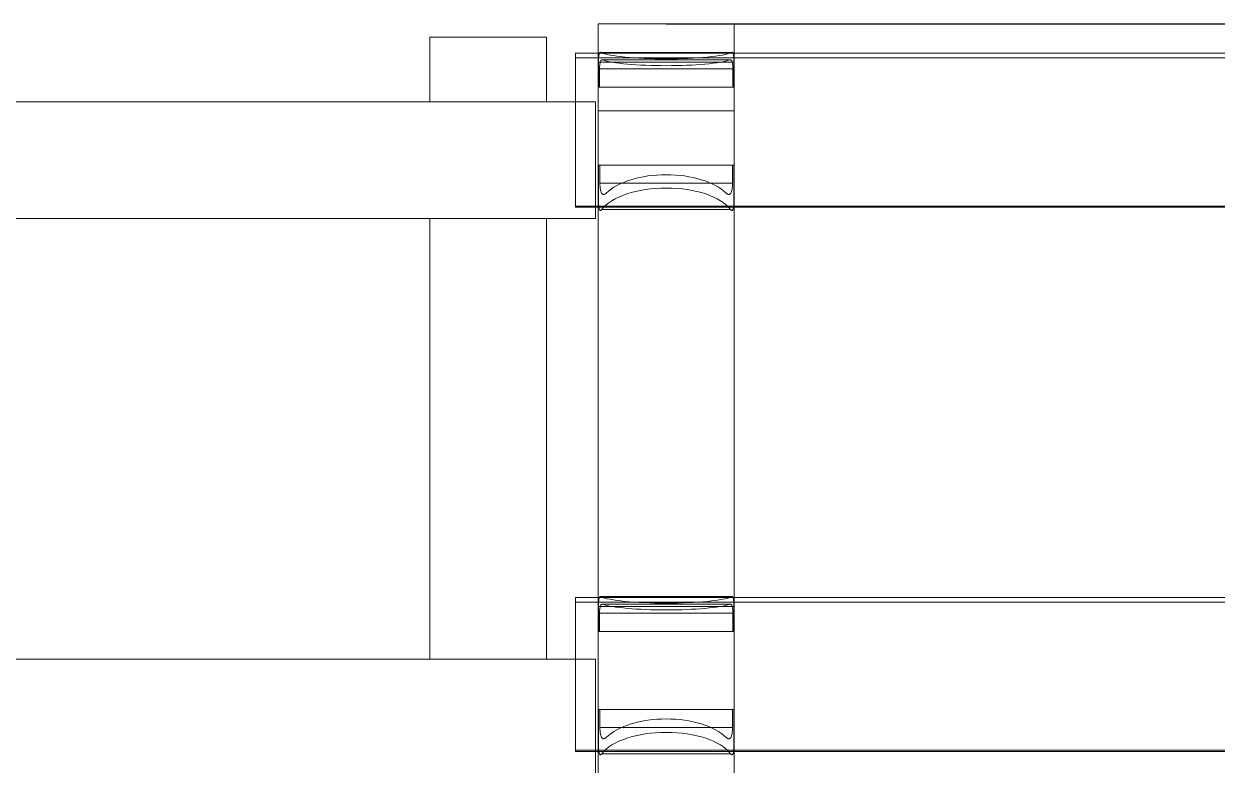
# Model space of a CAD drawing. Header units: millimetres. Extents: x -241391 to 8718866, y 0 to 143518.
# Drawn here: x -209439.7 to -209176.7, y 116908.1 to 117071.5 of the extents above; entities that cross this region are included whole.
import ezdxf

# ---------------------------------------------------------------- set-up
doc = ezdxf.new("R2010")
doc.units = ezdxf.units.MM
doc.header["$MEASUREMENT"] = 0
doc.layers.add('ТХ_пищеблок', color=30, linetype='Continuous', lineweight=20)
doc.layers.add('ТХ_привязка ТХ', color=7, linetype='Continuous', true_color=0x163d5c)

msp = doc.modelspace()

# ---------------------------------------------------------------- linework, layer by layer
at = {"layer": 'ТХ_пищеблок', "color": 230, "extrusion": (-1, 2.44929e-16, 3.40358e-28)}
for p, q in [((-209313.12, 116721.5, -147.22), (-209313.12, 117071.5, -147.22)), ((-209313.12, 117071.5, -147.22), (-209313.12, 117071.5, -182.5)), ((-209313.12, 117052.33, -203.42), (-209313.12, 116741.09, -230.66))]:
    msp.add_line(p, q, dxfattribs=at)
at = {"layer": 'ТХ_пищеблок', "color": 230}
for p, q in [((-209313.12, 116721.5, -147.22), (-209313.12, 117071.5, -147.22)), ((-209313.12, 117071.5, -182.5), (-209283.12, 117071.5, -182.5)), ((-209313.12, 117071.5, -917.22), (-209283.12, 117071.5, -917.22)), ((-209313.12, 117065.03, -917.22), (-209313.12, 117071.5, -917.22)), ((-209283.12, 117071.5, -147.22), (-209283.12, 116721.5, -147.22)), ((-209283.12, 117071.5, -917.22), (-209283.12, 117065.03, -917.22)), ((-209318.12, 117065.03, -917.22), (-207818.12, 117065.03, -917.22)), ((-209318.12, 117031.1, -917.22), (-209318.12, 117065.03, -917.22)), ((-209318.12, 117065.01, -143.47), (-207818.12, 117065.01, -143.47)), ((-209318.12, 117064.02, -143.6), (-207818.12, 117064.02, -143.6)), ((-209312.57, 117065.21, -143.19), (-209283.68, 117065.21, -143.19)), ((-209284.18, 117065.01, -917.22), (-207852.06, 117065.01, -917.22)), ((-209318.12, 117063.03, -144.72), (-209318.12, 117059.01, -144.72)), ((-209313.05, 117063.03, -145.72), (-209283.2, 117063.03, -145.72)), ((-209313.05, 117063.03, -145.72), (-209313.05, 117057.51, -145.72)), ((-209313.05, 117063.03, -145.72), (-209283.2, 117063.03, -145.72)), ((-209313.05, 117063.03, -145.72), (-209313.05, 117057.51, -145.72)), ((-209312.82, 117061.55, -144.22), (-209283.43, 117061.55, -144.22)), ((-209312.82, 117057.51, -144.22), (-209312.82, 117061.55, -144.22)), ((-209312.17, 117063.54, -141.97), (-209284.07, 117063.54, -141.97)), ((-209283.43, 117061.55, -144.22), (-209283.43, 117057.51, -144.22)), ((-209283.2, 117057.51, -145.72), (-209283.2, 117063.03, -145.72)), ((-209283.2, 117057.51, -145.72), (-209283.2, 117063.03, -145.72)), ((-209313.05, 117057.51, -145.72), (-209283.2, 117057.51, -145.72)), ((-209313.12, 117052.33, -203.42), (-209283.12, 117052.33, -203.42)), ((-209313.05, 117040.32, -145.72), (-209283.2, 117040.32, -145.72)), ((-209313.05, 117040.32, -145.72), (-209313.05, 117033.1, -145.72)), ((-209313.05, 117040.32, -145.72), (-209313.05, 117033.1, -145.72)), ((-209312.73, 117036.38, -143.82), (-209312.73, 117040.32, -143.82)), ((-209283.51, 117040.32, -143.82), (-209283.51, 117036.38, -143.82)), ((-209283.2, 117033.1, -145.72), (-209283.2, 117040.32, -145.72)), ((-209283.2, 117033.1, -145.72), (-209283.2, 117040.32, -145.72)), ((-209318.12, 117037.53, -144.72), (-209318.12, 117033.1, -144.72)), ((-209312.73, 117036.38, -143.82), (-209283.51, 117036.38, -143.82)), ((-209318.12, 117031.33, -142.81), (-207818.12, 117031.33, -142.81)), ((-209318.12, 117031.1, -917.22), (-207818.12, 117031.1, -917.22)), ((-209313.12, 116945.03, -917.22), (-209313.12, 117031.1, -917.22)), ((-209312.29, 117030.58, -142.31), (-209283.95, 117030.58, -142.31)), ((-209283.12, 117031.1, -917.22), (-209283.12, 116945.03, -917.22)), ((-209318.12, 116945.03, -917.22), (-207818.12, 116945.03, -917.22)), ((-209318.12, 116945.03, -917.22), (-209318.12, 116911.1, -917.22)), ((-209318.12, 116945.01, -143.47), (-207818.12, 116945.01, -143.47)), ((-209318.12, 116944.02, -143.6), (-207818.12, 116944.02, -143.6)), ((-209318.12, 116943.03, -144.72), (-209318.12, 116939.01, -144.72)), ((-209313.05, 116943.03, -145.72), (-209283.2, 116943.03, -145.72)), ((-209313.05, 116943.03, -145.72), (-209313.05, 116937.51, -145.72)), ((-209313.05, 116943.03, -145.72), (-209283.2, 116943.03, -145.72)), ((-209313.05, 116943.03, -145.72), (-209313.05, 116937.51, -145.72)), ((-209312.57, 116945.21, -143.19), (-209283.68, 116945.21, -143.19)), ((-209312.17, 116943.54, -141.97), (-209284.07, 116943.54, -141.97)), ((-209284.18, 116945.01, -917.22), (-207852.06, 116945.01, -917.22)), ((-209283.2, 116937.51, -145.72), (-209283.2, 116943.03, -145.72)), ((-209283.2, 116937.51, -145.72), (-209283.2, 116943.03, -145.72)), ((-209312.82, 116941.55, -144.22), (-209283.43, 116941.55, -144.22)), ((-209312.82, 116937.51, -144.22), (-209312.82, 116941.55, -144.22)), ((-209283.43, 116941.55, -144.22), (-209283.43, 116937.51, -144.22)), ((-209313.05, 116937.51, -145.72), (-209283.2, 116937.51, -145.72)), ((-209313.05, 116920.32, -145.72), (-209283.2, 116920.32, -145.72)), ((-209313.05, 116920.32, -145.72), (-209313.05, 116913.1, -145.72)), ((-209313.05, 116920.32, -145.72), (-209313.05, 116913.1, -145.72)), ((-209312.73, 116916.38, -143.82), (-209312.73, 116920.32, -143.82)), ((-209283.51, 116920.32, -143.82), (-209283.51, 116916.38, -143.82)), ((-209283.2, 116913.1, -145.72), (-209283.2, 116920.32, -145.72)), ((-209283.2, 116913.1, -145.72), (-209283.2, 116920.32, -145.72)), ((-209318.12, 116917.53, -144.72), (-209318.12, 116913.1, -144.72)), ((-209312.73, 116916.38, -143.82), (-209283.51, 116916.38, -143.82)), ((-209318.12, 116911.33, -142.81), (-207818.12, 116911.33, -142.81)), ((-209318.12, 116911.1, -917.22), (-207818.12, 116911.1, -917.22)), ((-209313.12, 116825.03, -917.22), (-209313.12, 116911.1, -917.22)), ((-209283.12, 116911.1, -917.22), (-209283.12, 116825.03, -917.22)), ((-209312.29, 116910.58, -142.31), (-209283.95, 116910.58, -142.31))]:
    msp.add_line(p, q, dxfattribs=at)
at = {"layer": 'ТХ_пищеблок', "color": 230, "extrusion": (2.44929e-16, 1, 0)}
for p, q in [((-209313.12, 117071.5, -182.5), (-209283.12, 117071.5, -182.5)), ((-209313.12, 117071.5, -147.22), (-209313.12, 117071.5, -182.5)), ((-209283.12, 117071.5, -182.5), (-209283.12, 117071.5, -147.22)), ((-209313.05, 117057.51, -145.72), (-209283.2, 117057.51, -145.72)), ((-209312.82, 117057.51, -144.22), (-209283.43, 117057.51, -144.22)), ((-209318.12, 117037.53, -145.72), (-209318.12, 117037.53, -144.72)), ((-209313.05, 116937.51, -145.72), (-209283.2, 116937.51, -145.72)), ((-209312.82, 116937.51, -144.22), (-209283.43, 116937.51, -144.22)), ((-209318.12, 116917.53, -145.72), (-209318.12, 116917.53, -144.72))]:
    msp.add_line(p, q, dxfattribs=at)
at = {"layer": 'ТХ_пищеблок', "color": 230, "extrusion": (1, -2.44929e-16, -7.99494e-29)}
for p, q in [((-209283.12, 117071.5, -147.22), (-209283.12, 116721.5, -147.22)), ((-209283.12, 117071.5, -182.5), (-209283.12, 117071.5, -147.22)), ((-209283.12, 116741.09, -230.66), (-209283.12, 117052.33, -203.42))]:
    msp.add_line(p, q, dxfattribs=at)
at = {"layer": 'ТХ_пищеблок', "color": 230, "extrusion": (2.42891e-16, 0.991677, 0.128754)}
for p, q in [((-209318.12, 117065.01, -143.47), (-209318.12, 117062.91, -127.24)), ((-209318.12, 117065.01, -143.47), (-207818.12, 117065.01, -143.47)), ((-209318.12, 116945.01, -143.47), (-209318.12, 116942.91, -127.24)), ((-209318.12, 116945.01, -143.47), (-207818.12, 116945.01, -143.47))]:
    msp.add_line(p, q, dxfattribs=at)
at = {"layer": 'ТХ_пищеблок', "color": 230, "extrusion": (-1, 2.44929e-16, -2.35147e-27)}
for p, q in [((-209318.12, 117065.01, -143.47), (-209318.12, 117062.91, -127.24)), ((-209318.12, 117061.91, -127.37), (-209318.12, 117064.02, -143.6)), ((-209318.12, 117059.01, -145.72), (-209318.12, 117063.03, -145.72)), ((-209318.12, 117063.03, -144.72), (-209318.12, 117059.01, -144.72)), ((-209318.12, 117059.01, -144.72), (-209318.12, 117059.01, -145.72)), ((-209318.12, 117032.21, -143.27), (-209318.12, 117042.16, -123.92)), ((-209318.12, 117041.28, -123.46), (-209318.12, 117031.33, -142.81)), ((-209318.12, 117033.1, -145.72), (-209318.12, 117037.53, -145.72)), ((-209318.12, 117037.53, -145.72), (-209318.12, 117037.53, -144.72)), ((-209318.12, 117037.53, -144.72), (-209318.12, 117033.1, -144.72))]:
    msp.add_line(p, q, dxfattribs=at)
at = {"layer": 'ТХ_пищеблок', "color": 230, "extrusion": (-2.42891e-16, -0.991677, -0.128754)}
for p, q in [((-209318.12, 117064.02, -143.6), (-207818.12, 117064.02, -143.6)), ((-209318.12, 117061.91, -127.37), (-209318.12, 117064.02, -143.6)), ((-209318.12, 116944.02, -143.6), (-207818.12, 116944.02, -143.6)), ((-209318.12, 116941.91, -127.37), (-209318.12, 116944.02, -143.6))]:
    msp.add_line(p, q, dxfattribs=at)
at = {"layer": 'ТХ_пищеблок', "color": 230, "extrusion": (-2.42893e-16, -0.991687, -0.128676)}
for p, q in [((-209312.57, 117065.21, -143.19), (-209283.68, 117065.21, -143.19)), ((-209312.57, 116945.21, -143.19), (-209283.68, 116945.21, -143.19))]:
    msp.add_line(p, q, dxfattribs=at)
at = {"layer": 'ТХ_пищеблок', "color": 230, "extrusion": (0, 0, -1)}
for p, q in [((-209318.12, 117059.01, -145.72), (-209318.12, 117063.03, -145.72)), ((-209312.82, 117057.51, -144.22), (-209312.82, 117061.55, -144.22)), ((-209312.82, 117061.55, -144.22), (-209283.43, 117061.55, -144.22)), ((-209283.43, 117061.55, -144.22), (-209283.43, 117057.51, -144.22)), ((-209312.82, 117057.51, -144.22), (-209283.43, 117057.51, -144.22)), ((-209312.73, 117036.38, -143.82), (-209312.73, 117040.32, -143.82)), ((-209312.73, 117040.32, -143.82), (-209283.51, 117040.32, -143.82)), ((-209283.51, 117040.32, -143.82), (-209283.51, 117036.38, -143.82)), ((-209312.73, 117036.38, -143.82), (-209283.51, 117036.38, -143.82)), ((-209318.12, 116939.01, -145.72), (-209318.12, 116943.03, -145.72)), ((-209312.82, 116937.51, -144.22), (-209312.82, 116941.55, -144.22)), ((-209312.82, 116941.55, -144.22), (-209283.43, 116941.55, -144.22)), ((-209283.43, 116941.55, -144.22), (-209283.43, 116937.51, -144.22)), ((-209312.82, 116937.51, -144.22), (-209283.43, 116937.51, -144.22)), ((-209312.73, 116916.38, -143.82), (-209312.73, 116920.32, -143.82)), ((-209312.73, 116920.32, -143.82), (-209283.51, 116920.32, -143.82)), ((-209283.51, 116920.32, -143.82), (-209283.51, 116916.38, -143.82)), ((-209312.73, 116916.38, -143.82), (-209283.51, 116916.38, -143.82))]:
    msp.add_line(p, q, dxfattribs=at)
at = {"layer": 'ТХ_пищеблок', "color": 230, "extrusion": (2.42898e-16, 0.991708, 0.128509)}
for p, q in [((-209312.17, 117063.54, -141.97), (-209284.07, 117063.54, -141.97)), ((-209312.17, 116943.54, -141.97), (-209284.07, 116943.54, -141.97))]:
    msp.add_line(p, q, dxfattribs=at)
at = {"layer": 'ТХ_пищеблок', "color": 230, "extrusion": (-2.44929e-16, -1, 0)}
for p, q in [((-209318.12, 117059.01, -144.72), (-209318.12, 117059.01, -145.72)), ((-209313.05, 117040.32, -145.72), (-209283.2, 117040.32, -145.72)), ((-209312.73, 117040.32, -143.82), (-209283.51, 117040.32, -143.82)), ((-209318.12, 116939.01, -144.72), (-209318.12, 116939.01, -145.72)), ((-209313.05, 116920.32, -145.72), (-209283.2, 116920.32, -145.72)), ((-209312.73, 116920.32, -143.82), (-209283.51, 116920.32, -143.82))]:
    msp.add_line(p, q, dxfattribs=at)
at = {"layer": 'ТХ_пищеблок', "color": 230, "extrusion": (2.1347e-17, 0.087156, -0.996195)}
for p, q in [((-209313.12, 117052.33, -203.42), (-209313.12, 116741.09, -230.66)), ((-209313.12, 117052.33, -203.42), (-209283.12, 117052.33, -203.42)), ((-209283.12, 116741.09, -230.66), (-209283.12, 117052.33, -203.42))]:
    msp.add_line(p, q, dxfattribs=at)
at = {"layer": 'ТХ_пищеблок', "color": 230, "extrusion": (2.17808e-16, 0.889269, -0.457385)}
for p, q in [((-209318.12, 117032.21, -143.27), (-209318.12, 117042.16, -123.92)), ((-209318.12, 116912.21, -143.27), (-209318.12, 116922.16, -123.92))]:
    msp.add_line(p, q, dxfattribs=at)
at = {"layer": 'ТХ_пищеблок', "color": 230, "extrusion": (-2.17808e-16, -0.889269, 0.457385)}
for p, q in [((-209318.12, 117041.28, -123.46), (-209318.12, 117031.33, -142.81)), ((-209318.12, 117031.33, -142.81), (-207818.12, 117031.33, -142.81)), ((-209318.12, 116921.28, -123.46), (-209318.12, 116911.33, -142.81)), ((-209318.12, 116911.33, -142.81), (-207818.12, 116911.33, -142.81))]:
    msp.add_line(p, q, dxfattribs=at)
at = {"layer": 'ТХ_пищеблок', "color": 230, "extrusion": (-2.51863e-29, -1.02831e-13, -1)}
for p, q in [((-209318.12, 117033.1, -145.72), (-209318.12, 117037.53, -145.72)), ((-209318.12, 116913.1, -145.72), (-209318.12, 116917.53, -145.72))]:
    msp.add_line(p, q, dxfattribs=at)
at = {"layer": 'ТХ_пищеблок', "color": 230, "extrusion": (2.21972e-16, 0.906268, -0.422705)}
for p, q in [((-209312.29, 117030.58, -142.31), (-209283.95, 117030.58, -142.31)), ((-209312.29, 116910.58, -142.31), (-209283.95, 116910.58, -142.31))]:
    msp.add_line(p, q, dxfattribs=at)
at = {"layer": 'ТХ_пищеблок', "color": 230, "extrusion": (-1, 2.44929e-16, -2.31687e-27)}
for p, q in [((-209318.12, 116945.01, -143.47), (-209318.12, 116942.91, -127.24)), ((-209318.12, 116941.91, -127.37), (-209318.12, 116944.02, -143.6)), ((-209318.12, 116939.01, -145.72), (-209318.12, 116943.03, -145.72)), ((-209318.12, 116943.03, -144.72), (-209318.12, 116939.01, -144.72)), ((-209318.12, 116939.01, -144.72), (-209318.12, 116939.01, -145.72)), ((-209318.12, 116912.21, -143.27), (-209318.12, 116922.16, -123.92)), ((-209318.12, 116921.28, -123.46), (-209318.12, 116911.33, -142.81)), ((-209318.12, 116913.1, -145.72), (-209318.12, 116917.53, -145.72)), ((-209318.12, 116917.53, -145.72), (-209318.12, 116917.53, -144.72)), ((-209318.12, 116917.53, -144.72), (-209318.12, 116913.1, -144.72))]:
    msp.add_line(p, q, dxfattribs=at)
at = {"layer": 'ТХ_пищеблок', "elevation": -78.22}
for points in [[(-209324.53, 117054.31), (-209324.53, 117068.55), (-209350.23, 117068.55), (-209350.23, 117054.31)], [(-209350.23, 117028.61), (-209350.23, 116931.46)], [(-209324.53, 116931.46), (-209324.53, 117028.61)]]:
    msp.add_lwpolyline(points, dxfattribs=at)
for points in [[(-210433.69, 117054.31), (-209313.69, 117054.31), (-209313.69, 117028.61), (-210433.69, 117028.61)], [(-210433.69, 116931.46), (-209313.69, 116931.46), (-209313.69, 116905.76), (-210433.69, 116905.76)]]:
    msp.add_lwpolyline(points, close=True, dxfattribs=at)
at = {"layer": 'ТХ_пищеблок', "color": 230, "extrusion": (-1, 2.44929e-16, 0)}
for centre, radius, start, end in [((-117050.5, -182.5, 209313.12), 21, 180, 265), ((-117050.5, -182.5, 209313.12), 21, 180, 265), ((-117063.03, -143.72, 209318.12), 2, 172.6024, 270), ((-117063.03, -143.72, 209318.12), 2, 172.6024, 270), ((-117063.03, -143.72, 209318.12), 1, 172.6024, 270), ((-117051.5, -128.72, 209318.12), 11.5, 27.2185, 172.6024), ((-117051.5, -128.72, 209318.12), 11.5, 27.2185, 172.6024), ((-117051.5, -128.72, 209318.12), 10.5, 27.2185, 172.6024), ((-117033.1, -143.72, 209318.12), 2, 270, 27.2185), ((-117033.1, -143.72, 209318.12), 2, 270, 27.2185), ((-117033.1, -143.72, 209318.12), 1, 270, 27.2185), ((-116943.03, -143.72, 209318.12), 2, 172.6024, 270), ((-116943.03, -143.72, 209318.12), 2, 172.6024, 270), ((-116943.03, -143.72, 209318.12), 1, 172.6024, 270), ((-116931.5, -128.72, 209318.12), 11.5, 27.2185, 172.6024), ((-116931.5, -128.72, 209318.12), 11.5, 27.2185, 172.6024), ((-116931.5, -128.72, 209318.12), 10.5, 27.2185, 172.6024), ((-116913.1, -143.72, 209318.12), 2, 270, 27.2185), ((-116913.1, -143.72, 209318.12), 2, 270, 27.2185), ((-116913.1, -143.72, 209318.12), 1, 270, 27.2185)]:
    msp.add_arc(centre, radius, start, end, dxfattribs=at)
at = {"layer": 'ТХ_пищеблок', "color": 230, "extrusion": (2.44929e-16, 1, 0)}
for centre, start, end in [((209298.12, -147.22, 117071.5), 0, 180), ((209298.12, -147.22, 117071.5), 0, 180), ((209298.12, -147.22, 117057.51), 5.7392, 11.537), ((209298.12, -147.22, 117057.51), 5.7392, 11.537), ((209298.12, -147.22, 117057.51), 168.463, 174.2608), ((209298.12, -147.22, 117057.51), 168.463, 174.2608), ((209298.12, -147.22, 116937.51), 5.7392, 11.537), ((209298.12, -147.22, 116937.51), 5.7392, 11.537), ((209298.12, -147.22, 116937.51), 168.463, 174.2608), ((209298.12, -147.22, 116937.51), 168.463, 174.2608)]:
    msp.add_arc(centre, 15, start, end, dxfattribs=at)
at = {"layer": 'ТХ_пищеблок', "color": 230, "extrusion": (1, -2.44929e-16, 0)}
for centre, radius, start, end in [((117050.5, -182.5, -209283.12), 21, 275, 0), ((117050.5, -182.5, -209283.12), 21, 275, 0), ((117063.03, -143.72, -209318.12), 1, 270, 7.3976), ((117051.5, -128.72, -209318.12), 10.5, 7.3976, 152.7815), ((117033.1, -143.72, -209318.12), 1, 152.7815, 270), ((116943.03, -143.72, -209318.12), 1, 270, 7.3976), ((116931.5, -128.72, -209318.12), 10.5, 7.3976, 152.7815), ((116913.1, -143.72, -209318.12), 1, 152.7815, 270)]:
    msp.add_arc(centre, radius, start, end, dxfattribs=at)
at = {"layer": 'ТХ_пищеблок', "color": 230, "extrusion": (-2.44929e-16, -1, 0)}
for centre, start, end in [((-209298.12, -147.22, -117040.32), 166.8991, 174.2608), ((-209298.12, -147.22, -117040.32), 166.8991, 174.2608), ((-209298.12, -147.22, -117040.32), 5.7392, 13.1009), ((-209298.12, -147.22, -117040.32), 5.7392, 13.1009), ((-209298.12, -147.22, -116920.32), 166.8991, 174.2608), ((-209298.12, -147.22, -116920.32), 166.8991, 174.2608), ((-209298.12, -147.22, -116920.32), 5.7392, 13.1009), ((-209298.12, -147.22, -116920.32), 5.7392, 13.1009)]:
    msp.add_arc(centre, 15, start, end, dxfattribs=at)
at = {"layer": 'ТХ_пищеблок', "color": 230, "extrusion": (-2.42893e-16, -0.991687, -0.128676)}
for centre in [(-209298.12, 117065.73, -147.22), (-209298.12, 117065.73, -147.22), (-209298.12, 116945.73, -147.22), (-209298.12, 116945.73, -147.22)]:
    msp.add_ellipse(centre, major_axis=(0, -1.95, 15), ratio=0.991687, start_param=-1.298155, end_param=1.298155, dxfattribs=at)
at = {"layer": 'ТХ_пищеблок', "color": 230, "extrusion": (2.42898e-16, 0.991708, 0.128509)}
for centre in [(-209298.12, 117064.22, -147.22), (-209298.12, 117064.22, -147.22), (-209298.12, 116944.22, -147.22), (-209298.12, 116944.22, -147.22)]:
    msp.add_ellipse(centre, major_axis=(0, -1.94, 15), ratio=0.991708, start_param=-1.212726, end_param=1.212726, dxfattribs=at)
at = {"layer": 'ТХ_пищеблок', "color": 230, "extrusion": (-2.17766e-16, -0.889097, 0.457719)}
for centre in [(-209298.12, 117030.53, -147.22), (-209298.12, 117030.53, -147.22), (-209298.12, 116910.53, -147.22), (-209298.12, 116910.53, -147.22)]:
    msp.add_ellipse(centre, major_axis=(0, 7.72, 15), ratio=0.889097, start_param=-1.081936, end_param=1.081936, dxfattribs=at)
at = {"layer": 'ТХ_пищеблок', "color": 230, "extrusion": (2.21972e-16, 0.906268, -0.422705)}
for centre in [(-209298.12, 117028.29, -147.22), (-209298.12, 117028.29, -147.22), (-209298.12, 116908.29, -147.22), (-209298.12, 116908.29, -147.22)]:
    msp.add_ellipse(centre, major_axis=(0, 7, 15), ratio=0.906268, start_param=-1.236809, end_param=1.236809, dxfattribs=at)
at = {"layer": 'ТХ_пищеблок', "color": 230}
for points, knots in [([(-209312.57, 117065.21, -143.19), (-209312.6, 117065.22, -143.28), (-209312.62, 117065.23, -143.38), (-209312.68, 117065.23, -143.61), (-209312.72, 117065.21, -143.76), (-209312.78, 117065.16, -144.05), (-209312.81, 117065.11, -144.19), (-209312.87, 117065, -144.47), (-209312.89, 117064.93, -144.61), (-209312.93, 117064.76, -144.86), (-209312.95, 117064.66, -144.97), (-209312.98, 117064.46, -145.17), (-209312.99, 117064.35, -145.26), (-209313.01, 117064.11, -145.43), (-209313.02, 117063.97, -145.5), (-209313.04, 117063.7, -145.61), (-209313.04, 117063.55, -145.66), (-209313.05, 117063.28, -145.71), (-209313.05, 117063.15, -145.72), (-209313.05, 117063.03, -145.72)], [10.097756, 10.097756, 10.097756, 10.097756, 10.392581, 10.392581, 10.825142, 10.825142, 11.257703, 11.257703, 11.690264, 11.690264, 12.122826, 12.122826, 12.545997, 12.545997, 12.969168, 12.969168, 13.392339, 13.392339, 13.761999, 13.761999, 13.761999, 13.761999]), ([(-209312.57, 117065.21, -143.19), (-209312.6, 117065.22, -143.28), (-209312.62, 117065.23, -143.38), (-209312.68, 117065.23, -143.61), (-209312.72, 117065.21, -143.76), (-209312.78, 117065.16, -144.05), (-209312.81, 117065.11, -144.19), (-209312.87, 117065, -144.47), (-209312.89, 117064.93, -144.61), (-209312.93, 117064.76, -144.86), (-209312.95, 117064.66, -144.97), (-209312.98, 117064.46, -145.17), (-209312.99, 117064.35, -145.26), (-209313.01, 117064.11, -145.43), (-209313.02, 117063.97, -145.5), (-209313.04, 117063.7, -145.61), (-209313.04, 117063.55, -145.66), (-209313.05, 117063.28, -145.71), (-209313.05, 117063.15, -145.72), (-209313.05, 117063.03, -145.72)], [10.097756, 10.097756, 10.097756, 10.097756, 10.392581, 10.392581, 10.825142, 10.825142, 11.257703, 11.257703, 11.690264, 11.690264, 12.122826, 12.122826, 12.545997, 12.545997, 12.969168, 12.969168, 13.392339, 13.392339, 13.761999, 13.761999, 13.761999, 13.761999]), ([(-209283.2, 117063.03, -145.72), (-209283.2, 117063.15, -145.72), (-209283.2, 117063.28, -145.71), (-209283.2, 117063.55, -145.66), (-209283.21, 117063.7, -145.61), (-209283.22, 117063.97, -145.5), (-209283.23, 117064.11, -145.43), (-209283.25, 117064.35, -145.26), (-209283.26, 117064.46, -145.17), (-209283.29, 117064.66, -144.97), (-209283.31, 117064.76, -144.86), (-209283.35, 117064.93, -144.61), (-209283.38, 117065, -144.47), (-209283.43, 117065.11, -144.19), (-209283.46, 117065.16, -144.05), (-209283.53, 117065.21, -143.76), (-209283.56, 117065.23, -143.61), (-209283.62, 117065.23, -143.38), (-209283.65, 117065.22, -143.28), (-209283.68, 117065.21, -143.19)], [0.053511, 0.053511, 0.053511, 0.053511, 0.423171, 0.423171, 0.846342, 0.846342, 1.269513, 1.269513, 1.692684, 1.692684, 2.125245, 2.125245, 2.557806, 2.557806, 2.990368, 2.990368, 3.422929, 3.422929, 3.717753, 3.717753, 3.717753, 3.717753]), ([(-209283.2, 117063.03, -145.72), (-209283.2, 117063.15, -145.72), (-209283.2, 117063.28, -145.71), (-209283.2, 117063.55, -145.66), (-209283.21, 117063.7, -145.61), (-209283.22, 117063.97, -145.5), (-209283.23, 117064.11, -145.43), (-209283.25, 117064.35, -145.26), (-209283.26, 117064.46, -145.17), (-209283.29, 117064.66, -144.97), (-209283.31, 117064.76, -144.86), (-209283.35, 117064.93, -144.61), (-209283.38, 117065, -144.47), (-209283.43, 117065.11, -144.19), (-209283.46, 117065.16, -144.05), (-209283.53, 117065.21, -143.76), (-209283.56, 117065.23, -143.61), (-209283.62, 117065.23, -143.38), (-209283.65, 117065.22, -143.28), (-209283.68, 117065.21, -143.19)], [0.053511, 0.053511, 0.053511, 0.053511, 0.423171, 0.423171, 0.846342, 0.846342, 1.269513, 1.269513, 1.692684, 1.692684, 2.125245, 2.125245, 2.557806, 2.557806, 2.990368, 2.990368, 3.422929, 3.422929, 3.717753, 3.717753, 3.717753, 3.717753]), ([(-209312.82, 117061.55, -144.22), (-209312.82, 117061.68, -144.22), (-209312.82, 117061.81, -144.21), (-209312.81, 117062.06, -144.16), (-209312.8, 117062.19, -144.12), (-209312.78, 117062.44, -144.02), (-209312.76, 117062.55, -143.96), (-209312.73, 117062.77, -143.82), (-209312.71, 117062.87, -143.74), (-209312.67, 117063.05, -143.56), (-209312.64, 117063.14, -143.46), (-209312.58, 117063.29, -143.23), (-209312.55, 117063.35, -143.11), (-209312.47, 117063.45, -142.86), (-209312.44, 117063.49, -142.74), (-209312.35, 117063.54, -142.48), (-209312.31, 117063.55, -142.35), (-209312.23, 117063.55, -142.14), (-209312.2, 117063.55, -142.05), (-209312.17, 117063.54, -141.97)], [0, 0, 0, 0, 0.375338, 0.375338, 0.750676, 0.750676, 1.126014, 1.126014, 1.501352, 1.501352, 1.895183, 1.895183, 2.289013, 2.289013, 2.682844, 2.682844, 3.076675, 3.076675, 3.345481, 3.345481, 3.345481, 3.345481]), ([(-209312.82, 117061.55, -144.22), (-209312.82, 117061.68, -144.22), (-209312.82, 117061.81, -144.21), (-209312.81, 117062.06, -144.16), (-209312.8, 117062.19, -144.12), (-209312.78, 117062.44, -144.02), (-209312.76, 117062.55, -143.96), (-209312.73, 117062.77, -143.82), (-209312.71, 117062.87, -143.74), (-209312.67, 117063.05, -143.56), (-209312.64, 117063.14, -143.46), (-209312.58, 117063.29, -143.23), (-209312.55, 117063.35, -143.11), (-209312.47, 117063.45, -142.86), (-209312.44, 117063.49, -142.74), (-209312.35, 117063.54, -142.48), (-209312.31, 117063.55, -142.35), (-209312.23, 117063.55, -142.14), (-209312.2, 117063.55, -142.05), (-209312.17, 117063.54, -141.97)], [0, 0, 0, 0, 0.375338, 0.375338, 0.750676, 0.750676, 1.126014, 1.126014, 1.501352, 1.501352, 1.895183, 1.895183, 2.289013, 2.289013, 2.682844, 2.682844, 3.076675, 3.076675, 3.345481, 3.345481, 3.345481, 3.345481]), ([(-209284.07, 117063.54, -141.97), (-209284.04, 117063.55, -142.05), (-209284.01, 117063.55, -142.14), (-209283.94, 117063.55, -142.35), (-209283.89, 117063.54, -142.48), (-209283.81, 117063.49, -142.74), (-209283.77, 117063.45, -142.86), (-209283.7, 117063.35, -143.11), (-209283.66, 117063.29, -143.23), (-209283.6, 117063.14, -143.46), (-209283.58, 117063.05, -143.56), (-209283.53, 117062.87, -143.74), (-209283.51, 117062.77, -143.82), (-209283.48, 117062.55, -143.96), (-209283.47, 117062.44, -144.02), (-209283.45, 117062.19, -144.12), (-209283.44, 117062.06, -144.16), (-209283.43, 117061.81, -144.21), (-209283.43, 117061.68, -144.22), (-209283.43, 117061.55, -144.22)], [-3.345481, -3.345481, -3.345481, -3.345481, -3.076675, -3.076675, -2.682844, -2.682844, -2.289013, -2.289013, -1.895183, -1.895183, -1.501352, -1.501352, -1.126014, -1.126014, -0.750676, -0.750676, -0.375338, -0.375338, 0, 0, 0, 0]), ([(-209284.07, 117063.54, -141.97), (-209284.04, 117063.55, -142.05), (-209284.01, 117063.55, -142.14), (-209283.94, 117063.55, -142.35), (-209283.89, 117063.54, -142.48), (-209283.81, 117063.49, -142.74), (-209283.77, 117063.45, -142.86), (-209283.7, 117063.35, -143.11), (-209283.66, 117063.29, -143.23), (-209283.6, 117063.14, -143.46), (-209283.58, 117063.05, -143.56), (-209283.53, 117062.87, -143.74), (-209283.51, 117062.77, -143.82), (-209283.48, 117062.55, -143.96), (-209283.47, 117062.44, -144.02), (-209283.45, 117062.19, -144.12), (-209283.44, 117062.06, -144.16), (-209283.43, 117061.81, -144.21), (-209283.43, 117061.68, -144.22), (-209283.43, 117061.55, -144.22)], [-3.345481, -3.345481, -3.345481, -3.345481, -3.076675, -3.076675, -2.682844, -2.682844, -2.289013, -2.289013, -1.895183, -1.895183, -1.501352, -1.501352, -1.126014, -1.126014, -0.750676, -0.750676, -0.375338, -0.375338, 0, 0, 0, 0]), ([(-209311.37, 117034.15, -140.18), (-209311.39, 117034.13, -140.23), (-209311.42, 117034.1, -140.29), (-209311.53, 117034.01, -140.5), (-209311.61, 117033.96, -140.66), (-209311.77, 117033.89, -140.99), (-209311.84, 117033.88, -141.16), (-209311.98, 117033.88, -141.48), (-209312.04, 117033.89, -141.64), (-209312.17, 117033.95, -141.96), (-209312.23, 117034, -142.12), (-209312.34, 117034.13, -142.43), (-209312.39, 117034.21, -142.58), (-209312.48, 117034.4, -142.86), (-209312.51, 117034.51, -142.99), (-209312.58, 117034.73, -143.22), (-209312.6, 117034.86, -143.32), (-209312.65, 117035.13, -143.5), (-209312.67, 117035.27, -143.57), (-209312.7, 117035.58, -143.7), (-209312.71, 117035.74, -143.75), (-209312.73, 117036.06, -143.81), (-209312.73, 117036.22, -143.82), (-209312.73, 117036.38, -143.82)], [-5.126797, -5.126797, -5.126797, -5.126797, -4.943207, -4.943207, -4.410378, -4.410378, -3.877548, -3.877548, -3.376648, -3.376648, -2.875748, -2.875748, -2.374848, -2.374848, -1.873948, -1.873948, -1.405461, -1.405461, -0.936974, -0.936974, -0.468487, -0.468487, 0, 0, 0, 0]), ([(-209311.37, 117034.15, -140.18), (-209311.39, 117034.13, -140.23), (-209311.42, 117034.1, -140.29), (-209311.53, 117034.01, -140.5), (-209311.61, 117033.96, -140.66), (-209311.77, 117033.89, -140.99), (-209311.84, 117033.88, -141.16), (-209311.98, 117033.88, -141.48), (-209312.04, 117033.89, -141.64), (-209312.17, 117033.95, -141.96), (-209312.23, 117034, -142.12), (-209312.34, 117034.13, -142.43), (-209312.39, 117034.21, -142.58), (-209312.48, 117034.4, -142.86), (-209312.51, 117034.51, -142.99), (-209312.58, 117034.73, -143.22), (-209312.6, 117034.86, -143.32), (-209312.65, 117035.13, -143.5), (-209312.67, 117035.27, -143.57), (-209312.7, 117035.58, -143.7), (-209312.71, 117035.74, -143.75), (-209312.73, 117036.06, -143.81), (-209312.73, 117036.22, -143.82), (-209312.73, 117036.38, -143.82)], [-5.126797, -5.126797, -5.126797, -5.126797, -4.943207, -4.943207, -4.410378, -4.410378, -3.877548, -3.877548, -3.376648, -3.376648, -2.875748, -2.875748, -2.374848, -2.374848, -1.873948, -1.873948, -1.405461, -1.405461, -0.936974, -0.936974, -0.468487, -0.468487, 0, 0, 0, 0]), ([(-209283.51, 117036.38, -143.82), (-209283.51, 117036.22, -143.82), (-209283.52, 117036.06, -143.81), (-209283.53, 117035.74, -143.75), (-209283.54, 117035.58, -143.7), (-209283.57, 117035.27, -143.57), (-209283.59, 117035.13, -143.5), (-209283.64, 117034.86, -143.32), (-209283.67, 117034.73, -143.22), (-209283.73, 117034.51, -142.99), (-209283.77, 117034.4, -142.86), (-209283.86, 117034.21, -142.58), (-209283.91, 117034.13, -142.43), (-209284.02, 117034, -142.12), (-209284.08, 117033.95, -141.96), (-209284.2, 117033.89, -141.64), (-209284.27, 117033.88, -141.48), (-209284.4, 117033.88, -141.16), (-209284.48, 117033.89, -140.99), (-209284.63, 117033.96, -140.66), (-209284.71, 117034.01, -140.5), (-209284.82, 117034.1, -140.29), (-209284.85, 117034.13, -140.23), (-209284.88, 117034.15, -140.18)], [0, 0, 0, 0, 0.468487, 0.468487, 0.936974, 0.936974, 1.405461, 1.405461, 1.873948, 1.873948, 2.374848, 2.374848, 2.875748, 2.875748, 3.376648, 3.376648, 3.877548, 3.877548, 4.410378, 4.410378, 4.943207, 4.943207, 5.126797, 5.126797, 5.126797, 5.126797]), ([(-209283.51, 117036.38, -143.82), (-209283.51, 117036.22, -143.82), (-209283.52, 117036.06, -143.81), (-209283.53, 117035.74, -143.75), (-209283.54, 117035.58, -143.7), (-209283.57, 117035.27, -143.57), (-209283.59, 117035.13, -143.5), (-209283.64, 117034.86, -143.32), (-209283.67, 117034.73, -143.22), (-209283.73, 117034.51, -142.99), (-209283.77, 117034.4, -142.86), (-209283.86, 117034.21, -142.58), (-209283.91, 117034.13, -142.43), (-209284.02, 117034, -142.12), (-209284.08, 117033.95, -141.96), (-209284.2, 117033.89, -141.64), (-209284.27, 117033.88, -141.48), (-209284.4, 117033.88, -141.16), (-209284.48, 117033.89, -140.99), (-209284.63, 117033.96, -140.66), (-209284.71, 117034.01, -140.5), (-209284.82, 117034.1, -140.29), (-209284.85, 117034.13, -140.23), (-209284.88, 117034.15, -140.18)], [0, 0, 0, 0, 0.468487, 0.468487, 0.936974, 0.936974, 1.405461, 1.405461, 1.873948, 1.873948, 2.374848, 2.374848, 2.875748, 2.875748, 3.376648, 3.376648, 3.877548, 3.877548, 4.410378, 4.410378, 4.943207, 4.943207, 5.126797, 5.126797, 5.126797, 5.126797]), ([(-209313.05, 117033.1, -145.72), (-209313.05, 117032.99, -145.74), (-209313.05, 117032.88, -145.75), (-209313.05, 117032.77, -145.75), (-209313.05, 117032.62, -145.75), (-209313.05, 117032.47, -145.73), (-209313.04, 117032.15, -145.67), (-209313.04, 117032, -145.63), (-209313.02, 117031.7, -145.5), (-209313.01, 117031.56, -145.43), (-209312.99, 117031.3, -145.25), (-209312.98, 117031.18, -145.15), (-209312.95, 117030.96, -144.93), (-209312.93, 117030.86, -144.81), (-209312.88, 117030.68, -144.55), (-209312.85, 117030.6, -144.4), (-209312.79, 117030.48, -144.1), (-209312.76, 117030.43, -143.95), (-209312.69, 117030.37, -143.64), (-209312.65, 117030.36, -143.48), (-209312.57, 117030.36, -143.17), (-209312.52, 117030.37, -143.01), (-209312.42, 117030.44, -142.7), (-209312.37, 117030.48, -142.54), (-209312.31, 117030.56, -142.36), (-209312.3, 117030.57, -142.34), (-209312.29, 117030.58, -142.31)], [-0.323708, -0.323708, -0.323708, -0.323708, 0, 0, 0, 0.454646, 0.454646, 0.909291, 0.909291, 1.363937, 1.363937, 1.818583, 1.818583, 2.283915, 2.283915, 2.749246, 2.749246, 3.214578, 3.214578, 3.67991, 3.67991, 4.162001, 4.162001, 4.644092, 4.644092, 4.733571, 4.733571, 4.733571, 4.733571]), ([(-209313.05, 117033.1, -145.72), (-209313.05, 117032.99, -145.74), (-209313.05, 117032.88, -145.75), (-209313.05, 117032.77, -145.75), (-209313.05, 117032.62, -145.75), (-209313.05, 117032.47, -145.73), (-209313.04, 117032.15, -145.67), (-209313.04, 117032, -145.63), (-209313.02, 117031.7, -145.5), (-209313.01, 117031.56, -145.43), (-209312.99, 117031.3, -145.25), (-209312.98, 117031.18, -145.15), (-209312.95, 117030.96, -144.93), (-209312.93, 117030.86, -144.81), (-209312.88, 117030.68, -144.55), (-209312.85, 117030.6, -144.4), (-209312.79, 117030.48, -144.1), (-209312.76, 117030.43, -143.95), (-209312.69, 117030.37, -143.64), (-209312.65, 117030.36, -143.48), (-209312.57, 117030.36, -143.17), (-209312.52, 117030.37, -143.01), (-209312.42, 117030.44, -142.7), (-209312.37, 117030.48, -142.54), (-209312.31, 117030.56, -142.36), (-209312.3, 117030.57, -142.34), (-209312.29, 117030.58, -142.31)], [-0.323708, -0.323708, -0.323708, -0.323708, 0, 0, 0, 0.454646, 0.454646, 0.909291, 0.909291, 1.363937, 1.363937, 1.818583, 1.818583, 2.283915, 2.283915, 2.749246, 2.749246, 3.214578, 3.214578, 3.67991, 3.67991, 4.162001, 4.162001, 4.644092, 4.644092, 4.733571, 4.733571, 4.733571, 4.733571]), ([(-209283.95, 117030.58, -142.31), (-209283.94, 117030.57, -142.34), (-209283.93, 117030.56, -142.36), (-209283.87, 117030.48, -142.54), (-209283.82, 117030.44, -142.7), (-209283.72, 117030.37, -143.01), (-209283.68, 117030.36, -143.17), (-209283.6, 117030.36, -143.48), (-209283.56, 117030.37, -143.64), (-209283.48, 117030.43, -143.95), (-209283.45, 117030.48, -144.1), (-209283.39, 117030.6, -144.4), (-209283.36, 117030.68, -144.55), (-209283.32, 117030.86, -144.81), (-209283.3, 117030.96, -144.93), (-209283.27, 117031.18, -145.15), (-209283.25, 117031.3, -145.25), (-209283.23, 117031.56, -145.43), (-209283.22, 117031.7, -145.5), (-209283.21, 117032, -145.63), (-209283.2, 117032.15, -145.67), (-209283.2, 117032.47, -145.73), (-209283.19, 117032.62, -145.75), (-209283.19, 117032.77, -145.75), (-209283.19, 117032.88, -145.75), (-209283.2, 117032.99, -145.74), (-209283.2, 117033.1, -145.72)], [-4.733571, -4.733571, -4.733571, -4.733571, -4.644092, -4.644092, -4.162001, -4.162001, -3.67991, -3.67991, -3.214578, -3.214578, -2.749246, -2.749246, -2.283915, -2.283915, -1.818583, -1.818583, -1.363937, -1.363937, -0.909291, -0.909291, -0.454646, -0.454646, 0, 0, 0, 0.323708, 0.323708, 0.323708, 0.323708]), ([(-209283.95, 117030.58, -142.31), (-209283.94, 117030.57, -142.34), (-209283.93, 117030.56, -142.36), (-209283.87, 117030.48, -142.54), (-209283.82, 117030.44, -142.7), (-209283.72, 117030.37, -143.01), (-209283.68, 117030.36, -143.17), (-209283.6, 117030.36, -143.48), (-209283.56, 117030.37, -143.64), (-209283.48, 117030.43, -143.95), (-209283.45, 117030.48, -144.1), (-209283.39, 117030.6, -144.4), (-209283.36, 117030.68, -144.55), (-209283.32, 117030.86, -144.81), (-209283.3, 117030.96, -144.93), (-209283.27, 117031.18, -145.15), (-209283.25, 117031.3, -145.25), (-209283.23, 117031.56, -145.43), (-209283.22, 117031.7, -145.5), (-209283.21, 117032, -145.63), (-209283.2, 117032.15, -145.67), (-209283.2, 117032.47, -145.73), (-209283.19, 117032.62, -145.75), (-209283.19, 117032.77, -145.75), (-209283.19, 117032.88, -145.75), (-209283.2, 117032.99, -145.74), (-209283.2, 117033.1, -145.72)], [-4.733571, -4.733571, -4.733571, -4.733571, -4.644092, -4.644092, -4.162001, -4.162001, -3.67991, -3.67991, -3.214578, -3.214578, -2.749246, -2.749246, -2.283915, -2.283915, -1.818583, -1.818583, -1.363937, -1.363937, -0.909291, -0.909291, -0.454646, -0.454646, 0, 0, 0, 0.323708, 0.323708, 0.323708, 0.323708]), ([(-209312.57, 116945.21, -143.19), (-209312.6, 116945.22, -143.28), (-209312.62, 116945.23, -143.38), (-209312.68, 116945.23, -143.61), (-209312.72, 116945.21, -143.76), (-209312.78, 116945.16, -144.05), (-209312.81, 116945.11, -144.19), (-209312.87, 116945, -144.47), (-209312.89, 116944.93, -144.61), (-209312.93, 116944.76, -144.86), (-209312.95, 116944.66, -144.97), (-209312.98, 116944.46, -145.17), (-209312.99, 116944.35, -145.26), (-209313.01, 116944.11, -145.43), (-209313.02, 116943.97, -145.5), (-209313.04, 116943.7, -145.61), (-209313.04, 116943.55, -145.66), (-209313.05, 116943.28, -145.71), (-209313.05, 116943.15, -145.72), (-209313.05, 116943.03, -145.72)], [10.097756, 10.097756, 10.097756, 10.097756, 10.392581, 10.392581, 10.825142, 10.825142, 11.257703, 11.257703, 11.690264, 11.690264, 12.122826, 12.122826, 12.545997, 12.545997, 12.969168, 12.969168, 13.392339, 13.392339, 13.761999, 13.761999, 13.761999, 13.761999]), ([(-209312.57, 116945.21, -143.19), (-209312.6, 116945.22, -143.28), (-209312.62, 116945.23, -143.38), (-209312.68, 116945.23, -143.61), (-209312.72, 116945.21, -143.76), (-209312.78, 116945.16, -144.05), (-209312.81, 116945.11, -144.19), (-209312.87, 116945, -144.47), (-209312.89, 116944.93, -144.61), (-209312.93, 116944.76, -144.86), (-209312.95, 116944.66, -144.97), (-209312.98, 116944.46, -145.17), (-209312.99, 116944.35, -145.26), (-209313.01, 116944.11, -145.43), (-209313.02, 116943.97, -145.5), (-209313.04, 116943.7, -145.61), (-209313.04, 116943.55, -145.66), (-209313.05, 116943.28, -145.71), (-209313.05, 116943.15, -145.72), (-209313.05, 116943.03, -145.72)], [10.097756, 10.097756, 10.097756, 10.097756, 10.392581, 10.392581, 10.825142, 10.825142, 11.257703, 11.257703, 11.690264, 11.690264, 12.122826, 12.122826, 12.545997, 12.545997, 12.969168, 12.969168, 13.392339, 13.392339, 13.761999, 13.761999, 13.761999, 13.761999]), ([(-209312.82, 116941.55, -144.22), (-209312.82, 116941.68, -144.22), (-209312.82, 116941.81, -144.21), (-209312.81, 116942.06, -144.16), (-209312.8, 116942.19, -144.12), (-209312.78, 116942.44, -144.02), (-209312.76, 116942.55, -143.96), (-209312.73, 116942.77, -143.82), (-209312.71, 116942.87, -143.74), (-209312.67, 116943.05, -143.56), (-209312.64, 116943.14, -143.46), (-209312.58, 116943.29, -143.23), (-209312.55, 116943.35, -143.11), (-209312.47, 116943.45, -142.86), (-209312.44, 116943.49, -142.74), (-209312.35, 116943.54, -142.48), (-209312.31, 116943.55, -142.35), (-209312.23, 116943.55, -142.14), (-209312.2, 116943.55, -142.05), (-209312.17, 116943.54, -141.97)], [0, 0, 0, 0, 0.375338, 0.375338, 0.750676, 0.750676, 1.126014, 1.126014, 1.501352, 1.501352, 1.895183, 1.895183, 2.289013, 2.289013, 2.682844, 2.682844, 3.076675, 3.076675, 3.345481, 3.345481, 3.345481, 3.345481]), ([(-209312.82, 116941.55, -144.22), (-209312.82, 116941.68, -144.22), (-209312.82, 116941.81, -144.21), (-209312.81, 116942.06, -144.16), (-209312.8, 116942.19, -144.12), (-209312.78, 116942.44, -144.02), (-209312.76, 116942.55, -143.96), (-209312.73, 116942.77, -143.82), (-209312.71, 116942.87, -143.74), (-209312.67, 116943.05, -143.56), (-209312.64, 116943.14, -143.46), (-209312.58, 116943.29, -143.23), (-209312.55, 116943.35, -143.11), (-209312.47, 116943.45, -142.86), (-209312.44, 116943.49, -142.74), (-209312.35, 116943.54, -142.48), (-209312.31, 116943.55, -142.35), (-209312.23, 116943.55, -142.14), (-209312.2, 116943.55, -142.05), (-209312.17, 116943.54, -141.97)], [0, 0, 0, 0, 0.375338, 0.375338, 0.750676, 0.750676, 1.126014, 1.126014, 1.501352, 1.501352, 1.895183, 1.895183, 2.289013, 2.289013, 2.682844, 2.682844, 3.076675, 3.076675, 3.345481, 3.345481, 3.345481, 3.345481]), ([(-209284.07, 116943.54, -141.97), (-209284.04, 116943.55, -142.05), (-209284.01, 116943.55, -142.14), (-209283.94, 116943.55, -142.35), (-209283.89, 116943.54, -142.48), (-209283.81, 116943.49, -142.74), (-209283.77, 116943.45, -142.86), (-209283.7, 116943.35, -143.11), (-209283.66, 116943.29, -143.23), (-209283.6, 116943.14, -143.46), (-209283.58, 116943.05, -143.56), (-209283.53, 116942.87, -143.74), (-209283.51, 116942.77, -143.82), (-209283.48, 116942.55, -143.96), (-209283.47, 116942.44, -144.02), (-209283.45, 116942.19, -144.12), (-209283.44, 116942.06, -144.16), (-209283.43, 116941.81, -144.21), (-209283.43, 116941.68, -144.22), (-209283.43, 116941.55, -144.22)], [-3.345481, -3.345481, -3.345481, -3.345481, -3.076675, -3.076675, -2.682844, -2.682844, -2.289013, -2.289013, -1.895183, -1.895183, -1.501352, -1.501352, -1.126014, -1.126014, -0.750676, -0.750676, -0.375338, -0.375338, 0, 0, 0, 0]), ([(-209284.07, 116943.54, -141.97), (-209284.04, 116943.55, -142.05), (-209284.01, 116943.55, -142.14), (-209283.94, 116943.55, -142.35), (-209283.89, 116943.54, -142.48), (-209283.81, 116943.49, -142.74), (-209283.77, 116943.45, -142.86), (-209283.7, 116943.35, -143.11), (-209283.66, 116943.29, -143.23), (-209283.6, 116943.14, -143.46), (-209283.58, 116943.05, -143.56), (-209283.53, 116942.87, -143.74), (-209283.51, 116942.77, -143.82), (-209283.48, 116942.55, -143.96), (-209283.47, 116942.44, -144.02), (-209283.45, 116942.19, -144.12), (-209283.44, 116942.06, -144.16), (-209283.43, 116941.81, -144.21), (-209283.43, 116941.68, -144.22), (-209283.43, 116941.55, -144.22)], [-3.345481, -3.345481, -3.345481, -3.345481, -3.076675, -3.076675, -2.682844, -2.682844, -2.289013, -2.289013, -1.895183, -1.895183, -1.501352, -1.501352, -1.126014, -1.126014, -0.750676, -0.750676, -0.375338, -0.375338, 0, 0, 0, 0]), ([(-209283.2, 116943.03, -145.72), (-209283.2, 116943.15, -145.72), (-209283.2, 116943.28, -145.71), (-209283.2, 116943.55, -145.66), (-209283.21, 116943.7, -145.61), (-209283.22, 116943.97, -145.5), (-209283.23, 116944.11, -145.43), (-209283.25, 116944.35, -145.26), (-209283.26, 116944.46, -145.17), (-209283.29, 116944.66, -144.97), (-209283.31, 116944.76, -144.86), (-209283.35, 116944.93, -144.61), (-209283.38, 116945, -144.47), (-209283.43, 116945.11, -144.19), (-209283.46, 116945.16, -144.05), (-209283.53, 116945.21, -143.76), (-209283.56, 116945.23, -143.61), (-209283.62, 116945.23, -143.38), (-209283.65, 116945.22, -143.28), (-209283.68, 116945.21, -143.19)], [0.053511, 0.053511, 0.053511, 0.053511, 0.423171, 0.423171, 0.846342, 0.846342, 1.269513, 1.269513, 1.692684, 1.692684, 2.125245, 2.125245, 2.557806, 2.557806, 2.990368, 2.990368, 3.422929, 3.422929, 3.717753, 3.717753, 3.717753, 3.717753]), ([(-209283.2, 116943.03, -145.72), (-209283.2, 116943.15, -145.72), (-209283.2, 116943.28, -145.71), (-209283.2, 116943.55, -145.66), (-209283.21, 116943.7, -145.61), (-209283.22, 116943.97, -145.5), (-209283.23, 116944.11, -145.43), (-209283.25, 116944.35, -145.26), (-209283.26, 116944.46, -145.17), (-209283.29, 116944.66, -144.97), (-209283.31, 116944.76, -144.86), (-209283.35, 116944.93, -144.61), (-209283.38, 116945, -144.47), (-209283.43, 116945.11, -144.19), (-209283.46, 116945.16, -144.05), (-209283.53, 116945.21, -143.76), (-209283.56, 116945.23, -143.61), (-209283.62, 116945.23, -143.38), (-209283.65, 116945.22, -143.28), (-209283.68, 116945.21, -143.19)], [0.053511, 0.053511, 0.053511, 0.053511, 0.423171, 0.423171, 0.846342, 0.846342, 1.269513, 1.269513, 1.692684, 1.692684, 2.125245, 2.125245, 2.557806, 2.557806, 2.990368, 2.990368, 3.422929, 3.422929, 3.717753, 3.717753, 3.717753, 3.717753]), ([(-209311.37, 116914.15, -140.18), (-209311.39, 116914.13, -140.23), (-209311.42, 116914.1, -140.29), (-209311.53, 116914.01, -140.5), (-209311.61, 116913.96, -140.66), (-209311.77, 116913.89, -140.99), (-209311.84, 116913.88, -141.16), (-209311.98, 116913.88, -141.48), (-209312.04, 116913.89, -141.64), (-209312.17, 116913.95, -141.96), (-209312.23, 116914, -142.12), (-209312.34, 116914.13, -142.43), (-209312.39, 116914.21, -142.58), (-209312.48, 116914.4, -142.86), (-209312.51, 116914.51, -142.99), (-209312.58, 116914.73, -143.22), (-209312.6, 116914.86, -143.32), (-209312.65, 116915.13, -143.5), (-209312.67, 116915.27, -143.57), (-209312.7, 116915.58, -143.7), (-209312.71, 116915.74, -143.75), (-209312.73, 116916.06, -143.81), (-209312.73, 116916.22, -143.82), (-209312.73, 116916.38, -143.82)], [-5.126797, -5.126797, -5.126797, -5.126797, -4.943207, -4.943207, -4.410378, -4.410378, -3.877548, -3.877548, -3.376648, -3.376648, -2.875748, -2.875748, -2.374848, -2.374848, -1.873948, -1.873948, -1.405461, -1.405461, -0.936974, -0.936974, -0.468487, -0.468487, 0, 0, 0, 0]), ([(-209311.37, 116914.15, -140.18), (-209311.39, 116914.13, -140.23), (-209311.42, 116914.1, -140.29), (-209311.53, 116914.01, -140.5), (-209311.61, 116913.96, -140.66), (-209311.77, 116913.89, -140.99), (-209311.84, 116913.88, -141.16), (-209311.98, 116913.88, -141.48), (-209312.04, 116913.89, -141.64), (-209312.17, 116913.95, -141.96), (-209312.23, 116914, -142.12), (-209312.34, 116914.13, -142.43), (-209312.39, 116914.21, -142.58), (-209312.48, 116914.4, -142.86), (-209312.51, 116914.51, -142.99), (-209312.58, 116914.73, -143.22), (-209312.6, 116914.86, -143.32), (-209312.65, 116915.13, -143.5), (-209312.67, 116915.27, -143.57), (-209312.7, 116915.58, -143.7), (-209312.71, 116915.74, -143.75), (-209312.73, 116916.06, -143.81), (-209312.73, 116916.22, -143.82), (-209312.73, 116916.38, -143.82)], [-5.126797, -5.126797, -5.126797, -5.126797, -4.943207, -4.943207, -4.410378, -4.410378, -3.877548, -3.877548, -3.376648, -3.376648, -2.875748, -2.875748, -2.374848, -2.374848, -1.873948, -1.873948, -1.405461, -1.405461, -0.936974, -0.936974, -0.468487, -0.468487, 0, 0, 0, 0]), ([(-209283.51, 116916.38, -143.82), (-209283.51, 116916.22, -143.82), (-209283.52, 116916.06, -143.81), (-209283.53, 116915.74, -143.75), (-209283.54, 116915.58, -143.7), (-209283.57, 116915.27, -143.57), (-209283.59, 116915.13, -143.5), (-209283.64, 116914.86, -143.32), (-209283.67, 116914.73, -143.22), (-209283.73, 116914.51, -142.99), (-209283.77, 116914.4, -142.86), (-209283.86, 116914.21, -142.58), (-209283.91, 116914.13, -142.43), (-209284.02, 116914, -142.12), (-209284.08, 116913.95, -141.96), (-209284.2, 116913.89, -141.64), (-209284.27, 116913.88, -141.48), (-209284.4, 116913.88, -141.16), (-209284.48, 116913.89, -140.99), (-209284.63, 116913.96, -140.66), (-209284.71, 116914.01, -140.5), (-209284.82, 116914.1, -140.29), (-209284.85, 116914.13, -140.23), (-209284.88, 116914.15, -140.18)], [0, 0, 0, 0, 0.468487, 0.468487, 0.936974, 0.936974, 1.405461, 1.405461, 1.873948, 1.873948, 2.374848, 2.374848, 2.875748, 2.875748, 3.376648, 3.376648, 3.877548, 3.877548, 4.410378, 4.410378, 4.943207, 4.943207, 5.126797, 5.126797, 5.126797, 5.126797]), ([(-209283.51, 116916.38, -143.82), (-209283.51, 116916.22, -143.82), (-209283.52, 116916.06, -143.81), (-209283.53, 116915.74, -143.75), (-209283.54, 116915.58, -143.7), (-209283.57, 116915.27, -143.57), (-209283.59, 116915.13, -143.5), (-209283.64, 116914.86, -143.32), (-209283.67, 116914.73, -143.22), (-209283.73, 116914.51, -142.99), (-209283.77, 116914.4, -142.86), (-209283.86, 116914.21, -142.58), (-209283.91, 116914.13, -142.43), (-209284.02, 116914, -142.12), (-209284.08, 116913.95, -141.96), (-209284.2, 116913.89, -141.64), (-209284.27, 116913.88, -141.48), (-209284.4, 116913.88, -141.16), (-209284.48, 116913.89, -140.99), (-209284.63, 116913.96, -140.66), (-209284.71, 116914.01, -140.5), (-209284.82, 116914.1, -140.29), (-209284.85, 116914.13, -140.23), (-209284.88, 116914.15, -140.18)], [0, 0, 0, 0, 0.468487, 0.468487, 0.936974, 0.936974, 1.405461, 1.405461, 1.873948, 1.873948, 2.374848, 2.374848, 2.875748, 2.875748, 3.376648, 3.376648, 3.877548, 3.877548, 4.410378, 4.410378, 4.943207, 4.943207, 5.126797, 5.126797, 5.126797, 5.126797]), ([(-209313.05, 116913.1, -145.72), (-209313.05, 116912.99, -145.74), (-209313.05, 116912.88, -145.75), (-209313.05, 116912.77, -145.75), (-209313.05, 116912.62, -145.75), (-209313.05, 116912.47, -145.73), (-209313.04, 116912.15, -145.67), (-209313.04, 116912, -145.63), (-209313.02, 116911.7, -145.5), (-209313.01, 116911.56, -145.43), (-209312.99, 116911.3, -145.25), (-209312.98, 116911.18, -145.15), (-209312.95, 116910.96, -144.93), (-209312.93, 116910.86, -144.81), (-209312.88, 116910.68, -144.55), (-209312.85, 116910.6, -144.4), (-209312.79, 116910.48, -144.1), (-209312.76, 116910.43, -143.95), (-209312.69, 116910.37, -143.64), (-209312.65, 116910.36, -143.48), (-209312.57, 116910.36, -143.17), (-209312.52, 116910.37, -143.01), (-209312.42, 116910.44, -142.7), (-209312.37, 116910.48, -142.54), (-209312.31, 116910.56, -142.36), (-209312.3, 116910.57, -142.34), (-209312.29, 116910.58, -142.31)], [-0.323708, -0.323708, -0.323708, -0.323708, 0, 0, 0, 0.454646, 0.454646, 0.909291, 0.909291, 1.363937, 1.363937, 1.818583, 1.818583, 2.283915, 2.283915, 2.749246, 2.749246, 3.214578, 3.214578, 3.67991, 3.67991, 4.162001, 4.162001, 4.644092, 4.644092, 4.733571, 4.733571, 4.733571, 4.733571]), ([(-209313.05, 116913.1, -145.72), (-209313.05, 116912.99, -145.74), (-209313.05, 116912.88, -145.75), (-209313.05, 116912.77, -145.75), (-209313.05, 116912.62, -145.75), (-209313.05, 116912.47, -145.73), (-209313.04, 116912.15, -145.67), (-209313.04, 116912, -145.63), (-209313.02, 116911.7, -145.5), (-209313.01, 116911.56, -145.43), (-209312.99, 116911.3, -145.25), (-209312.98, 116911.18, -145.15), (-209312.95, 116910.96, -144.93), (-209312.93, 116910.86, -144.81), (-209312.88, 116910.68, -144.55), (-209312.85, 116910.6, -144.4), (-209312.79, 116910.48, -144.1), (-209312.76, 116910.43, -143.95), (-209312.69, 116910.37, -143.64), (-209312.65, 116910.36, -143.48), (-209312.57, 116910.36, -143.17), (-209312.52, 116910.37, -143.01), (-209312.42, 116910.44, -142.7), (-209312.37, 116910.48, -142.54), (-209312.31, 116910.56, -142.36), (-209312.3, 116910.57, -142.34), (-209312.29, 116910.58, -142.31)], [-0.323708, -0.323708, -0.323708, -0.323708, 0, 0, 0, 0.454646, 0.454646, 0.909291, 0.909291, 1.363937, 1.363937, 1.818583, 1.818583, 2.283915, 2.283915, 2.749246, 2.749246, 3.214578, 3.214578, 3.67991, 3.67991, 4.162001, 4.162001, 4.644092, 4.644092, 4.733571, 4.733571, 4.733571, 4.733571]), ([(-209283.95, 116910.58, -142.31), (-209283.94, 116910.57, -142.34), (-209283.93, 116910.56, -142.36), (-209283.87, 116910.48, -142.54), (-209283.82, 116910.44, -142.7), (-209283.72, 116910.37, -143.01), (-209283.68, 116910.36, -143.17), (-209283.6, 116910.36, -143.48), (-209283.56, 116910.37, -143.64), (-209283.48, 116910.43, -143.95), (-209283.45, 116910.48, -144.1), (-209283.39, 116910.6, -144.4), (-209283.36, 116910.68, -144.55), (-209283.32, 116910.86, -144.81), (-209283.3, 116910.96, -144.93), (-209283.27, 116911.18, -145.15), (-209283.25, 116911.3, -145.25), (-209283.23, 116911.56, -145.43), (-209283.22, 116911.7, -145.5), (-209283.21, 116912, -145.63), (-209283.2, 116912.15, -145.67), (-209283.2, 116912.47, -145.73), (-209283.19, 116912.62, -145.75), (-209283.19, 116912.77, -145.75), (-209283.19, 116912.88, -145.75), (-209283.2, 116912.99, -145.74), (-209283.2, 116913.1, -145.72)], [-4.733571, -4.733571, -4.733571, -4.733571, -4.644092, -4.644092, -4.162001, -4.162001, -3.67991, -3.67991, -3.214578, -3.214578, -2.749246, -2.749246, -2.283915, -2.283915, -1.818583, -1.818583, -1.363937, -1.363937, -0.909291, -0.909291, -0.454646, -0.454646, 0, 0, 0, 0.323708, 0.323708, 0.323708, 0.323708]), ([(-209283.95, 116910.58, -142.31), (-209283.94, 116910.57, -142.34), (-209283.93, 116910.56, -142.36), (-209283.87, 116910.48, -142.54), (-209283.82, 116910.44, -142.7), (-209283.72, 116910.37, -143.01), (-209283.68, 116910.36, -143.17), (-209283.6, 116910.36, -143.48), (-209283.56, 116910.37, -143.64), (-209283.48, 116910.43, -143.95), (-209283.45, 116910.48, -144.1), (-209283.39, 116910.6, -144.4), (-209283.36, 116910.68, -144.55), (-209283.32, 116910.86, -144.81), (-209283.3, 116910.96, -144.93), (-209283.27, 116911.18, -145.15), (-209283.25, 116911.3, -145.25), (-209283.23, 116911.56, -145.43), (-209283.22, 116911.7, -145.5), (-209283.21, 116912, -145.63), (-209283.2, 116912.15, -145.67), (-209283.2, 116912.47, -145.73), (-209283.19, 116912.62, -145.75), (-209283.19, 116912.77, -145.75), (-209283.19, 116912.88, -145.75), (-209283.2, 116912.99, -145.74), (-209283.2, 116913.1, -145.72)], [-4.733571, -4.733571, -4.733571, -4.733571, -4.644092, -4.644092, -4.162001, -4.162001, -3.67991, -3.67991, -3.214578, -3.214578, -2.749246, -2.749246, -2.283915, -2.283915, -1.818583, -1.818583, -1.363937, -1.363937, -0.909291, -0.909291, -0.454646, -0.454646, 0, 0, 0, 0.323708, 0.323708, 0.323708, 0.323708])]:
    msp.add_open_spline(points, degree=3, knots=knots, dxfattribs=at)
at = {"layer": 'ТХ_привязка ТХ', "ltscale": 100}
msp.add_line((-209298.12, 117071.5), (-209002.03, 117071.5), dxfattribs=at)

doc.saveas('drawing.dxf')
